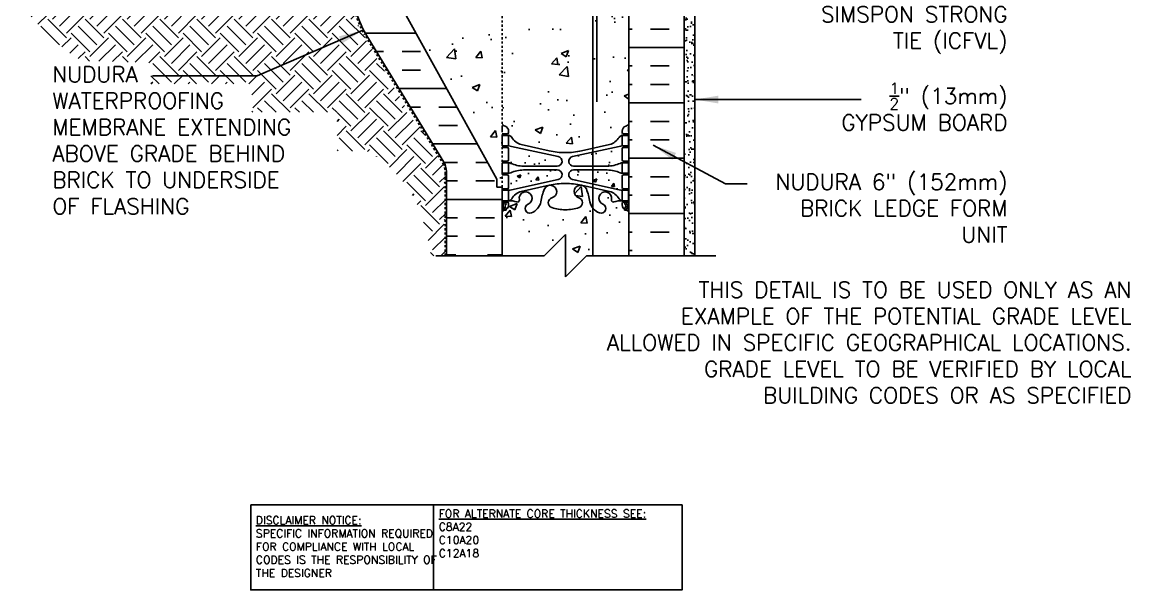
# Model space of a CAD drawing. Header units: inches. Extents: x 25.8 to 78.5, y -14.6 to 56.3.
# Drawn here: x 25.9 to 78.5, y -14.6 to 12.3 of the extents above; entities that cross this region are included whole.
import ezdxf

# ---------------------------------------------------------------- set-up
doc = ezdxf.new("R2010")
doc.units = ezdxf.units.IN
doc.header["$LTSCALE"] = 0.5
doc.header["$MEASUREMENT"] = 0
doc.linetypes.add('DASHEDX2', pattern=[1.5, 1, -0.5])
doc.linetypes.add('HIDDEN2', pattern=[0.1875, 0.125, -0.0625])
for name, color, linetype in [('HATCH', 12, 'Continuous'), ('Hidden2', 12, 'HIDDEN2'), ('line25', 2, 'Continuous'), ('LINE3', 3, 'Continuous'), ('LINE50', 5, 'Continuous'), ('LINE9', 9, 'Continuous'), ('TEXT', 4, 'Continuous'), ('Web_Edge', 9, 'Continuous')]:
    doc.layers.add(name, color=color, linetype=linetype)
doc.styles.add('DIM', font='romans.shx', dxfattribs={"width": 0.7})
doc.styles.add('ROMANS', font='romans.shx', dxfattribs={"height": 1.125})
doc.styles.get("Standard").update_dxf_attribs({"font": 'romans.shx', "height": 1.125})
doc.dimstyles.new('ext_12', dxfattribs={"dimscale": 12, "dimtxt": 0.09375, "dimasz": 0.09375, "dimexe": 0.09375, "dimexo": 0.0625, "dimgap": 0.0625, "dimtad": 1, "dimdec": 1, "dimzin": 3, "dimdsep": 46, "dimlunit": 4, "dimtxsty": 'DIM', "dimcen": 0.09, "dimdle": 0.09375, "dimclrt": 4, "dimadec": 0, "dimazin": 0, "dimtfac": 1, "dimtdec": 1, "dimtmove": 2, "dimatfit": 3, "dimfxl": 1, "dimfrac": 2, "dimtolj": 1, "dimtzin": 0, "dimarcsym": 0})

msp = doc.modelspace()

# ---------------------------------------------------------------- hatches: boundary and pattern name
at = {"layer": 'HATCH'}
h = msp.add_hatch(dxfattribs=at)
h.set_pattern_fill('AR-CONC', color=256, scale=0.5)
h.paths.add_polyline_path([(50.302, 55.254), (48.676, 55.254), (48.676, 53.165, 0.064398), (48.786, 53.099), (48.876, 53.099), (48.876, 53.057, -0.249069), (48.986, 52.85), (48.986, 52.783, -0.414214), (48.924, 52.72), (48.876, 52.72), (48.876, 52.65), (48.981, 52.65, 0.10046), (49.375, 52.707, -0.601435), (49.494, 52.603, 2.182095), (49.904, 52.816, -1), (50.068, 53.224, -0.093893), (50.302, 53.075)])
h.paths.add_polyline_path([(51.676, 54.254), (51.676, 55.254), (51.676, 56.254), (50.676, 55.254), (50.302, 55.254), (50.302, 53.075, -0.147111), (50.516, 52.703, 0.053157), (50.682, 52.089, 0.223253), (50.882, 51.924), (50.902, 51.92, 0.955472), (51.04, 52.514, -0.735593), (51.027, 52.972, -0.082755), (51.676, 53.08)])
h.paths.add_polyline_path([(51.145, 52.22, -1), (50.77, 52.22, -1)], flags=16)
h.paths.add_polyline_path([(54.676, 55.254), (52.676, 55.254), (51.676, 54.254), (51.676, 53.08, -0.082755), (52.325, 52.972, -0.735593), (52.312, 52.514, 0.955472), (52.45, 51.92), (52.47, 51.924, 0.223253), (52.67, 52.089, 0.053157), (52.836, 52.703, -0.24438), (53.284, 53.224, -1), (53.448, 52.816, 2.182095), (53.858, 52.603, -0.601435), (53.977, 52.707, 0.10046), (54.371, 52.65), (54.476, 52.65), (54.476, 52.72), (54.428, 52.72, -0.414214), (54.366, 52.783), (54.366, 52.85, -0.249069), (54.476, 53.057), (54.476, 53.099), (54.566, 53.099, 0.064398), (54.676, 53.165)])
h.paths.add_polyline_path([(50.302, 50.149), (49.586, 49.991, 0.196323), (49.137, 49.645, -0.188973), (48.981, 49.55), (48.876, 49.55), (48.876, 49.48), (48.924, 49.48, -0.414214), (48.986, 49.418), (48.986, 49.35, -0.317837), (48.819, 49.115, 0.082415), (48.676, 49.036), (48.676, 43.473, 0.082415), (48.819, 43.394, -0.317837), (48.986, 43.158), (48.986, 43.09, -0.414214), (48.924, 43.028), (48.876, 43.028), (48.876, 42.958), (48.981, 42.958, -0.188973), (49.137, 42.863, 0.196323), (49.586, 42.517), (49.855, 42.458), (50.302, 42.458)])
h.paths.add_polyline_path([(51.676, 50.371, 0.057795), (50.908, 50.282), (50.302, 50.149), (50.302, 42.458), (50.302, 42.36), (50.908, 42.226, 0.057795), (51.676, 42.137)])
h.paths.add_polyline_path([(54.676, 49.036, 0.082415), (54.533, 49.115, -0.317837), (54.366, 49.35), (54.366, 49.418, -0.414214), (54.428, 49.48), (54.476, 49.48), (54.476, 49.55), (54.371, 49.55, -0.188973), (54.215, 49.645, 0.196323), (53.766, 49.991), (52.444, 50.282, 0.057795), (51.676, 50.371), (51.676, 42.137, 0.057795), (52.444, 42.226), (53.766, 42.517, 0.196323), (54.215, 42.863, -0.188973), (54.371, 42.958), (54.476, 42.958), (54.476, 43.028), (54.428, 43.028, -0.414214), (54.366, 43.09), (54.366, 43.158, -0.317837), (54.533, 43.394, 0.082415), (54.676, 43.473)])
h.paths.add_polyline_path([(50.302, 32.149), (49.586, 31.991, 0.196323), (49.137, 31.645, -0.188973), (48.981, 31.55), (48.876, 31.55), (48.876, 31.48), (48.924, 31.48, -0.414214), (48.986, 31.418), (48.986, 31.35, -0.317837), (48.819, 31.115, 0.082415), (48.676, 31.036), (48.676, 25.473, 0.082415), (48.819, 25.394, -0.317837), (48.986, 25.158), (48.986, 25.09, -0.414214), (48.924, 25.028), (48.876, 25.028), (48.876, 24.958), (48.981, 24.958, -0.188973), (49.137, 24.863, 0.196323), (49.586, 24.517), (50.302, 24.36)])
h.paths.add_polyline_path([(52.978, 32.165), (52.444, 32.282, 0.057795), (51.676, 32.371, 0.057795), (50.908, 32.282), (50.302, 32.149), (50.302, 24.36), (50.908, 24.226, 0.057795), (51.676, 24.137, 0.057795), (52.444, 24.226), (52.978, 24.344), (52.978, 25.129), (51.801, 25.129), (51.301, 25.629), (51.301, 26.754), (51.801, 27.254), (52.978, 27.254)])
h.paths.add_polyline_path([(54.676, 31.036, 0.082415), (54.533, 31.115, -0.317837), (54.366, 31.35), (54.366, 31.418, -0.414214), (54.428, 31.48), (54.476, 31.48), (54.476, 31.55), (54.371, 31.55, -0.188973), (54.215, 31.645, 0.196323), (53.766, 31.991), (52.978, 32.165), (52.978, 27.254), (54.676, 27.254)])
h.paths.add_polyline_path([(54.215, 24.863, -0.188973), (54.371, 24.958), (54.476, 24.958), (54.476, 25.028), (54.428, 25.028, -0.414214), (54.366, 25.09), (54.366, 25.129), (52.978, 25.129), (52.978, 24.344), (53.766, 24.517, 0.196323)])
h.paths.add_polyline_path([(52.978, 14.165), (52.444, 14.282, 0.057795), (51.676, 14.371, 0.057795), (50.908, 14.282), (49.586, 13.991, 0.196323), (49.137, 13.645, -0.188973), (48.981, 13.55), (48.876, 13.55), (48.876, 13.48), (48.924, 13.48, -0.414214), (48.986, 13.418), (48.986, 13.35, -0.317837), (48.819, 13.115, 0.082415), (48.676, 13.036), (48.676, 7.473, 0.082415), (48.819, 7.394, -0.317837), (48.986, 7.158), (48.986, 7.09, -0.414214), (48.924, 7.028), (48.876, 7.028), (48.876, 6.958), (48.981, 6.958, -0.188973), (49.137, 6.863, 0.196323), (49.586, 6.517), (50.908, 6.226, 0.057795), (51.676, 6.137, 0.057795), (52.444, 6.226), (52.978, 6.344)])
h.paths.add_polyline_path([(54.676, 13.036, 0.082415), (54.533, 13.115, -0.317837), (54.366, 13.35), (54.366, 13.418, -0.414214), (54.428, 13.48), (54.476, 13.48), (54.476, 13.55), (54.371, 13.55, -0.188973), (54.215, 13.645, 0.196323), (53.766, 13.991), (52.978, 14.165), (52.978, 6.344), (53.766, 6.517, 0.196323), (54.215, 6.863, -0.188973), (54.371, 6.958), (54.476, 6.958), (54.476, 7.028), (54.428, 7.028, -0.414214), (54.366, 7.09), (54.366, 7.158, -0.317837), (54.533, 7.394, 0.082415), (54.676, 7.473)])
h = msp.add_hatch(dxfattribs=at)
h.set_pattern_fill('EARTH', color=256, scale=5, angle=45, style=0)
h.set_pattern_definition([(45, (-40.9067, 50.6942), (1e-16, 1.767767), [1.25, -1.25]), (45, (-41.2382, 51.0257), (1e-16, 1.767767), [1.25, -1.25]), (45, (-41.5696, 51.3572), (1e-16, 1.767767), [1.25, -1.25]), (135, (-41.5696, 51.5781), (-1.767767, 2e-16), [1.25, -1.25]), (135, (-41.2382, 51.9096), (-1.767767, 2e-16), [1.25, -1.25]), (135, (-40.9067, 52.241), (-1.767767, 2e-16), [1.25, -1.25])])
edge = h.paths.add_edge_path()
edge.add_line((36.823, 9.404), (36.823, 8.056))
edge.add_line((36.823, 8.056), (40.866, 8.056))
edge.add_line((40.866, 8.056), (40.866, 6.231))
edge.add_line((40.866, 6.231), (42.373, 6.182))
edge.add_line((42.373, 6.182), (42.448, 6.133))
edge.add_line((42.448, 6.133), (42.523, 6.083))
edge.add_line((42.523, 6.083), (42.598, 6.032))
edge.add_line((42.598, 6.032), (42.671, 5.981))
edge.add_line((42.671, 5.981), (42.744, 5.929))
edge.add_line((42.744, 5.929), (42.816, 5.876))
edge.add_line((42.816, 5.876), (42.887, 5.823))
edge.add_line((42.887, 5.823), (42.957, 5.769))
edge.add_line((42.957, 5.769), (43.026, 5.714))
edge.add_line((43.026, 5.714), (43.094, 5.659))
edge.add_line((43.094, 5.659), (43.162, 5.603))
edge.add_line((43.162, 5.603), (43.228, 5.546))
edge.add_line((43.228, 5.546), (43.294, 5.488))
edge.add_line((43.294, 5.488), (43.359, 5.43))
edge.add_line((43.359, 5.43), (43.422, 5.371))
edge.add_line((43.422, 5.371), (43.485, 5.311))
edge.add_line((43.485, 5.311), (43.547, 5.251))
edge.add_line((43.547, 5.251), (43.608, 5.19))
edge.add_line((43.608, 5.19), (43.668, 5.128))
edge.add_line((43.668, 5.128), (43.727, 5.065))
edge.add_line((43.727, 5.065), (43.784, 5.001))
edge.add_line((43.784, 5.001), (43.841, 4.937))
edge.add_line((43.841, 4.937), (43.897, 4.872))
edge.add_line((43.897, 4.872), (43.952, 4.806))
edge.add_line((43.952, 4.806), (44.005, 4.739))
edge.add_line((44.005, 4.739), (44.058, 4.672))
edge.add_line((44.058, 4.672), (44.109, 4.603))
edge.add_line((44.109, 4.603), (44.16, 4.534))
edge.add_line((44.16, 4.534), (44.209, 4.464))
edge.add_line((44.209, 4.464), (44.257, 4.394))
edge.add_line((44.257, 4.394), (44.304, 4.322))
edge.add_line((44.304, 4.322), (44.35, 4.25))
edge.add_line((44.35, 4.25), (44.395, 4.176))
edge.add_line((44.395, 4.176), (44.438, 4.102))
edge.add_line((44.438, 4.102), (44.48, 4.027))
edge.add_line((44.48, 4.027), (44.521, 3.951))
edge.add_line((44.521, 3.951), (44.561, 3.874))
edge.add_line((44.561, 3.874), (44.6, 3.796))
edge.add_line((44.6, 3.796), (44.637, 3.718))
edge.add_line((44.637, 3.718), (44.674, 3.638))
edge.add_line((44.674, 3.638), (44.708, 3.558))
edge.add_line((44.708, 3.558), (44.742, 3.477))
edge.add_line((44.742, 3.477), (44.775, 3.394))
edge.add_line((44.775, 3.394), (44.806, 3.311))
edge.add_line((44.806, 3.311), (44.836, 3.228))
edge.add_line((44.836, 3.228), (44.865, 3.143))
edge.add_line((44.865, 3.143), (44.893, 3.058))
edge.add_line((44.893, 3.058), (44.921, 2.972))
edge.add_line((44.921, 2.972), (44.947, 2.885))
edge.add_line((44.947, 2.885), (44.972, 2.798))
edge.add_line((44.972, 2.798), (44.997, 2.71))
edge.add_line((44.997, 2.71), (45.021, 2.622))
edge.add_line((45.021, 2.622), (45.044, 2.533))
edge.add_line((45.044, 2.533), (45.066, 2.444))
edge.add_line((45.066, 2.444), (45.088, 2.354))
edge.add_line((45.088, 2.354), (45.109, 2.264))
edge.add_line((45.109, 2.264), (45.13, 2.173))
edge.add_line((45.13, 2.173), (45.15, 2.082))
edge.add_line((45.15, 2.082), (45.17, 1.991))
edge.add_line((45.17, 1.991), (45.19, 1.9))
edge.add_line((45.19, 1.9), (45.209, 1.808))
edge.add_line((45.209, 1.808), (45.227, 1.716))
edge.add_line((45.227, 1.716), (45.246, 1.624))
edge.add_line((45.246, 1.624), (45.264, 1.531))
edge.add_line((45.264, 1.531), (45.283, 1.439))
edge.add_line((45.283, 1.439), (45.301, 1.347))
edge.add_line((45.301, 1.347), (45.319, 1.254))
edge.add_line((45.319, 1.254), (45.991, 1.254))
edge.add_line((45.991, 1.254), (45.991, 5.137))
edge.add_arc((45.039, 5.154), 0.952, 358.9548, 381.9741)
edge.add_line((45.922, 5.51), (44.654, 7.596))
edge.add_line((44.654, 7.596), (44.511, 7.596))
edge.add_line((44.511, 7.596), (42.113, 11.69))
edge.add_arc((46.551, 14.254), 5.125, 180, 210.0158, ccw=False)
edge.add_line((41.426, 14.254), (41.426, 19.654))
edge.add_line((41.426, 19.654), (41.176, 19.654))
edge.add_line((41.176, 19.654), (41.176, 20.432))
edge.add_line((41.176, 20.432), (25.943, 20.166))
edge.add_line((25.943, 20.166), (26.132, 12.839))
edge.add_line((26.132, 12.839), (26.195, 12.77))
edge.add_line((26.195, 12.77), (26.257, 12.701))
edge.add_line((26.257, 12.701), (26.32, 12.632))
edge.add_line((26.32, 12.632), (26.382, 12.563))
edge.add_line((26.382, 12.563), (26.445, 12.494))
edge.add_line((26.445, 12.494), (26.508, 12.425))
edge.add_line((26.508, 12.425), (26.571, 12.357))
edge.add_line((26.571, 12.357), (26.634, 12.289))
edge.add_line((26.634, 12.289), (26.697, 12.221))
edge.add_line((26.697, 12.221), (26.76, 12.154))
edge.add_line((26.76, 12.154), (26.824, 12.087))
edge.add_line((26.824, 12.087), (26.887, 12.021))
edge.add_line((26.887, 12.021), (26.951, 11.954))
edge.add_line((26.951, 11.954), (27.016, 11.889))
edge.add_line((27.016, 11.889), (27.08, 11.824))
edge.add_line((27.08, 11.824), (27.145, 11.759))
edge.add_line((27.145, 11.759), (27.21, 11.695))
edge.add_line((27.21, 11.695), (27.276, 11.632))
edge.add_line((27.276, 11.632), (27.342, 11.569))
edge.add_line((27.342, 11.569), (27.408, 11.507))
edge.add_line((27.408, 11.507), (27.475, 11.446))
edge.add_line((27.475, 11.446), (27.542, 11.386))
edge.add_line((27.542, 11.386), (27.609, 11.326))
edge.add_line((27.609, 11.326), (27.677, 11.267))
edge.add_line((27.677, 11.267), (27.745, 11.209))
edge.add_line((27.745, 11.209), (27.814, 11.152))
edge.add_line((27.814, 11.152), (27.883, 11.096))
edge.add_line((27.883, 11.096), (27.953, 11.041))
edge.add_line((27.953, 11.041), (28.024, 10.987))
edge.add_line((28.024, 10.987), (28.095, 10.934))
edge.add_line((28.095, 10.934), (28.166, 10.882))
edge.add_line((28.166, 10.882), (28.238, 10.83))
edge.add_line((28.238, 10.83), (28.31, 10.78))
edge.add_line((28.31, 10.78), (28.383, 10.73))
edge.add_line((28.383, 10.73), (28.456, 10.682))
edge.add_line((28.456, 10.682), (28.53, 10.634))
edge.add_line((28.53, 10.634), (28.604, 10.587))
edge.add_line((28.604, 10.587), (28.679, 10.541))
edge.add_line((28.679, 10.541), (28.754, 10.496))
edge.add_line((28.754, 10.496), (28.762, 10.491))
edge.add_line((28.762, 10.491), (32.045, 10.399))
edge.add_line((32.045, 10.399), (32.045, 9.404))
edge.add_line((32.045, 9.404), (36.823, 9.404))
h = msp.add_hatch(dxfattribs=at)
h.set_pattern_fill('INSUL', color=256, scale=7, style=0)
h.set_pattern_definition([(180, (2980.8376, -395.7554), (0, 2.625), []), (180, (2980.8376, -394.8804), (0, 2.625), [0.875, -0.875]), (180, (2980.8376, -394.0054), (0, 2.625), [0.875, -0.875])])
h.paths.add_polyline_path([(57.301, 1.254), (56.863, 1.254), (56.863, 1.754), (55.363, 1.754), (55.363, 1.254), (54.676, 1.254), (54.676, 19.254), (55.363, 19.254), (55.363, 19.754), (56.863, 19.754), (56.863, 19.254), (57.301, 19.254)])
h = msp.add_hatch(dxfattribs=at)
h.set_pattern_fill('INSUL', color=256, scale=7, style=0)
h.set_pattern_definition([(0, (-2953.8148, -421.328), (0, 2.625), []), (0, (-2953.8148, -420.453), (0, 2.625), [0.875, -0.875]), (0, (-2953.8148, -419.578), (0, 2.625), [0.875, -0.875])])
h.paths.add_polyline_path([(43.251, 14.254, -0.079579), (42.251, 17.504), (42.251, 19.254), (41.551, 19.254), (41.551, 14.254, 0.131652), (42.221, 11.754), (45.959, 5.604, -0.10438), (46.051, 5.129), (46.051, 1.254), (46.488, 1.254), (46.488, 1.754), (47.988, 1.754), (47.988, 1.254), (48.676, 1.254), (48.676, 4.504), (48.426, 4.504), (48.426, 4.879)])
h = msp.add_hatch(dxfattribs=at)
h.set_pattern_fill('AR-CONC', color=256, scale=0.5, style=0)
h.paths.add_polyline_path([(48.426, 4.879), (48.426, 4.504), (48.676, 4.504), (48.676, 17.755), (44.764, 18.454, 0.119457), (44.051, 18.407), (44.051, 17.754, -1), (43.551, 17.754), (43.551, 19.254), (42.251, 19.254), (42.251, 17.504, 0.079579), (43.251, 14.254)])
h.paths.add_polyline_path([(48.676, 19.254), (47.988, 19.254), (47.988, 18.754), (46.488, 18.754), (46.488, 19.254), (46.051, 19.254), (44.051, 19.254), (44.051, 18.407, -0.121925), (44.778, 18.451), (48.676, 17.755)], flags=17)
h = msp.add_hatch(dxfattribs=at)
h.set_pattern_fill('AR-SAND', color=256, scale=0.25, style=0)
h.paths.add_polyline_path([(57.801, 18.754), (57.301, 18.754), (57.301, 1.254), (57.801, 1.254)])
h = msp.add_hatch(dxfattribs=at)
h.set_pattern_fill('AR-CONC', color=256, scale=0.25, style=0)
h.paths.add_polyline_path([(54.366, 6.325, -0.414214), (54.428, 6.388), (54.476, 6.388), (54.476, 6.458), (54.371, 6.458, 0.036537), (54.227, 6.434), (52.978, 6.162), (52.978, 5.498), (53.661, 5.498, 0.097844), (54.267, 5.63, -0.124673), (54.371, 5.658), (54.476, 5.658), (54.476, 5.728), (54.428, 5.728, -0.414214), (54.366, 5.79)])
h.paths.add_polyline_path([(54.428, 5.088), (54.476, 5.088), (54.476, 5.158), (54.371, 5.158, -0.124673), (54.267, 5.186, 0.097844), (53.661, 5.318), (52.978, 5.318), (52.978, 4.654), (54.227, 4.382, 0.036537), (54.371, 4.358), (54.476, 4.358), (54.476, 4.428), (54.428, 4.428, -0.414214), (54.366, 4.49), (54.366, 5.025, -0.414214)])
h.paths.add_polyline_path([(52.978, 5.318), (52.065, 5.318, 0.897292), (52.016, 4.863), (52.978, 4.654)])
h.paths.add_polyline_path([(52.978, 6.162), (52.016, 5.953, 0.897292), (52.065, 5.498), (52.978, 5.498)])
h.paths.add_polyline_path([(51.336, 5.953), (49.125, 6.434, 0.036537), (48.981, 6.458), (48.876, 6.458), (48.876, 6.388), (48.924, 6.388, -0.414214), (48.986, 6.325), (48.986, 5.79, -0.414214), (48.924, 5.728), (48.876, 5.728), (48.876, 5.658), (48.981, 5.658, -0.124673), (49.085, 5.63, 0.097844), (49.691, 5.498), (51.287, 5.498, 0.897292)])
h.paths.add_polyline_path([(51.287, 5.318), (49.691, 5.318, 0.097844), (49.085, 5.186, -0.124673), (48.981, 5.158), (48.876, 5.158), (48.876, 5.088), (48.924, 5.088, -0.414214), (48.986, 5.025), (48.986, 4.49, -0.414214), (48.924, 4.428), (48.876, 4.428), (48.876, 4.358), (48.981, 4.358, 0.036537), (49.125, 4.382), (51.336, 4.863, 0.897292)])
h = msp.add_hatch(dxfattribs=at)
h.set_pattern_fill('AR-CONC', color=256, scale=0.5, style=0)
h.paths.add_polyline_path([(52.978, 3.512, -0.110434), (52.836, 3.805, 0.053157), (52.67, 4.419, 0.223253), (52.47, 4.584), (52.45, 4.588, 0.955472), (52.312, 3.995, -0.735593), (52.325, 3.537, -0.082755), (51.676, 3.429, -0.082755), (51.027, 3.537, -0.735593), (51.04, 3.995, 0.955472), (50.902, 4.588), (50.882, 4.584, 0.223253), (50.682, 4.419, 0.053157), (50.516, 3.805, -0.24438), (50.068, 3.284, -1), (49.904, 3.693, 2.182095), (49.494, 3.906, -0.601435), (49.375, 3.801, 0.10046), (48.981, 3.858), (48.876, 3.858), (48.876, 3.788), (48.924, 3.788, -0.414214), (48.986, 3.725), (48.986, 3.658, -0.249069), (48.876, 3.451), (48.876, 3.409), (48.786, 3.409, 0.064398), (48.676, 3.343), (48.676, 1.254), (50.676, 1.254), (51.676, 2.254), (51.676, 1.254), (51.676, 0.254), (52.676, 1.254), (52.978, 1.254)])
h.paths.add_polyline_path([(54.676, 3.343, 0.064398), (54.566, 3.409), (54.476, 3.409), (54.476, 3.451, -0.249069), (54.366, 3.658), (54.366, 3.725, -0.414214), (54.428, 3.788), (54.476, 3.788), (54.476, 3.858), (54.371, 3.858, 0.10046), (53.977, 3.801, -0.601435), (53.858, 3.906, 2.182095), (53.448, 3.693, -1), (53.284, 3.284, -0.130426), (52.978, 3.512), (52.978, 1.254), (54.676, 1.254)])

# ---------------------------------------------------------------- linework, layer by layer
at = {"layer": 'Hidden2'}
msp.add_line((48.676, 4.504), (48.676, 19.254), dxfattribs=at)
at = {"layer": 'line25'}
for p, q in [((48.426, 4.879), (43.251, 14.254)), ((54.676, 1.254), (54.676, 13.629)), ((48.426, 4.504), (48.426, 4.879)), ((48.676, 4.504), (48.426, 4.504)), ((48.676, 1.254), (48.676, 4.504))]:
    msp.add_line(p, q, dxfattribs=at)
at = {"layer": 'LINE3'}
for p, q in [((52.978, 25.129), (52.978, 1.254)), ((53.163, 15.55), (53.163, 8.55))]:
    msp.add_line(p, q, dxfattribs=at)
at = {"layer": 'LINE50'}
msp.add_line((57.301, 1.254), (57.301, 19.254), dxfattribs=at)
msp.add_lwpolyline([(46.051, 1.254), (46.051, 5.129, 0.10438), (45.959, 5.604), (42.221, 11.754, -0.131652), (41.551, 14.254), (41.551, 19.254), (42.251, 19.254)], format="xyb", dxfattribs=at)
at = {"layer": 'LINE9'}
for p, q in [((57.801, 1.254), (57.801, 18.754)), ((51.676, 2.254), (50.676, 1.254)), ((51.676, 1.254), (51.676, 2.254)), ((45.543, 1.254), (50.676, 1.254)), ((51.676, 1.254), (51.676, 0.254)), ((51.676, 0.254), (52.676, 1.254)), ((52.676, 1.254), (58.801, 1.254))]:
    msp.add_line(p, q, dxfattribs=at)
at = {"layer": 'LINE9', "linetype": 'DASHEDX2', "ltscale": 0.1}
msp.add_lwpolyline([(45.988, 1.254), (45.988, 5.13, 0.103464), (45.903, 5.576), (42.167, 11.722, -0.131688), (41.488, 14.254), (41.488, 19.317), (45.988, 19.317)], format="xyb", dxfattribs=at)
at = {"layer": 'TEXT'}
msp.add_lwpolyline([(36.77, -10.557), (45.425, -10.557), (45.425, -14.582), (36.77, -14.582)], close=True, dxfattribs=at)
msp.add_lwpolyline([(45.425, -10.557), (57.199, -10.557), (57.199, -14.582), (45.425, -14.582)], dxfattribs=at)
at = {"layer": 'Web_Edge'}
for p, q in [((48.676, 7.028), (48.924, 7.028)), ((48.686, 7.148), (48.686, 7.334)), ((48.786, 6.958), (48.786, 7.028)), ((48.876, 6.958), (48.876, 7.028)), ((48.986, 7.158), (48.986, 7.09)), ((54.366, 7.158), (54.366, 7.09)), ((54.676, 7.028), (54.428, 7.028)), ((54.476, 6.958), (54.476, 7.028)), ((54.566, 6.958), (54.566, 7.028)), ((54.666, 7.148), (54.666, 7.334)), ((48.676, 6.388), (48.924, 6.388)), ((48.786, 6.388), (48.786, 6.458)), ((48.876, 6.388), (48.876, 6.458)), ((48.986, 5.79), (48.986, 6.325)), ((49.125, 6.434), (51.336, 5.953)), ((49.586, 6.517), (50.908, 6.226)), ((54.227, 6.434), (52.016, 5.953)), ((53.766, 6.517), (52.444, 6.226)), ((54.366, 5.79), (54.366, 6.325)), ((54.676, 6.388), (54.428, 6.388)), ((54.476, 6.388), (54.476, 6.458)), ((54.566, 6.388), (54.566, 6.458)), ((48.676, 5.728), (48.924, 5.728)), ((48.786, 5.658), (48.786, 5.728)), ((48.876, 5.658), (48.876, 5.728)), ((49.691, 5.498), (51.287, 5.498)), ((49.691, 5.318), (51.287, 5.318)), ((53.661, 5.498), (52.065, 5.498)), ((53.661, 5.318), (52.065, 5.318)), ((54.676, 5.728), (54.428, 5.728)), ((54.476, 5.658), (54.476, 5.728)), ((54.566, 5.658), (54.566, 5.728)), ((48.676, 5.088), (48.924, 5.088)), ((48.786, 5.088), (48.786, 5.158)), ((48.876, 5.088), (48.876, 5.158)), ((48.986, 4.49), (48.986, 5.025)), ((49.125, 4.382), (51.336, 4.863)), ((54.227, 4.382), (52.016, 4.863)), ((54.366, 4.49), (54.366, 5.025)), ((54.676, 5.088), (54.428, 5.088)), ((54.476, 5.088), (54.476, 5.158)), ((54.566, 5.088), (54.566, 5.158)), ((48.676, 4.428), (48.924, 4.428)), ((48.786, 4.358), (48.786, 4.428)), ((48.876, 4.358), (48.876, 4.428)), ((49.586, 4.299), (50.908, 4.59)), ((53.766, 4.299), (52.444, 4.59)), ((54.676, 4.428), (54.428, 4.428)), ((54.476, 4.358), (54.476, 4.428)), ((54.566, 4.358), (54.566, 4.428)), ((48.676, 3.788), (48.924, 3.788)), ((48.676, 3.688), (48.718, 3.688)), ((48.786, 3.788), (48.786, 3.858)), ((48.876, 3.788), (48.876, 3.858)), ((48.986, 3.658), (48.986, 3.725)), ((54.366, 3.658), (54.366, 3.725)), ((54.676, 3.788), (54.428, 3.788)), ((54.476, 3.788), (54.476, 3.858)), ((54.566, 3.788), (54.566, 3.858)), ((54.676, 3.688), (54.634, 3.688)), ((48.786, 3.409), (48.876, 3.409)), ((48.876, 3.409), (48.876, 3.451)), ((54.476, 3.409), (54.476, 3.451)), ((54.566, 3.409), (54.476, 3.409))]:
    msp.add_line(p, q, dxfattribs=at)
for points in [[(48.681, 6.958), (48.981, 6.958), (48.981, 6.458), (48.681, 6.458)], [(54.671, 6.958), (54.371, 6.958), (54.371, 6.458), (54.671, 6.458)], [(48.681, 5.658), (48.981, 5.658), (48.981, 5.158), (48.681, 5.158)], [(54.671, 5.658), (54.371, 5.658), (54.371, 5.158), (54.671, 5.158)], [(48.681, 4.358), (48.981, 4.358), (48.981, 3.858), (48.681, 3.858)], [(54.671, 4.358), (54.371, 4.358), (54.371, 3.858), (54.671, 3.858)]]:
    msp.add_lwpolyline(points, close=True, dxfattribs=at)
for centre, radius, start, end in [((48.986, 7.865), 0.5, 231.6833, 250.5288), ((48.736, 7.158), 0.25, 0, 70.5288), ((54.616, 7.158), 0.25, 109.4712, 180), ((54.366, 7.865), 0.5, 289.4712, 308.3167), ((48.986, 7.865), 0.6, 238.8907, 238.927), ((48.666, 7.334), 0.02, 360, 58.927), ((48.666, 7.148), 0.02, 299.988, 360), ((48.924, 7.09), 0.0625, 270, 0), ((48.938, 6.712), 0.25, 37.2777, 80.0823), ((49.785, 7.24), 0.75, 210.155, 254.5838), ((53.567, 7.24), 0.75, 285.4162, 329.845), ((54.414, 6.712), 0.25, 99.9177, 142.7223), ((54.428, 7.09), 0.0625, 180, 270), ((54.686, 7.334), 0.02, 121.073, 180), ((54.686, 7.148), 0.02, 180, 240.012), ((54.366, 7.865), 0.6, 301.073, 301.1093), ((48.924, 6.325), 0.0625, 0, 90), ((48.89, 5.462), 1, 76.4291, 84.7991), ((54.462, 5.462), 1, 95.2009, 103.5709), ((54.428, 6.325), 0.0625, 90, 180), ((48.924, 5.79), 0.0625, 270, 0), ((51.676, 9.493), 3.356, 256.7692, 270), ((51.287, 5.728), 0.23, 270, 77.6055), ((51.676, 9.493), 3.356, 270, 283.2308), ((52.065, 5.728), 0.23, 102.3945, 270), ((54.428, 5.79), 0.0625, 180, 270), ((48.977, 5.439), 0.219, 60.4937, 88.92), ((48.977, 5.439), 0.219, 60.4937, 88.92), ((49.721, 7.098), 1.6, 246.5673, 268.9203), ((49.721, 7.098), 1.6, 246.5673, 268.9203), ((49.721, 3.718), 1.6, 91.0797, 113.4327), ((51.287, 5.088), 0.23, 282.3945, 90), ((52.065, 5.088), 0.23, 90, 257.6055), ((53.631, 7.098), 1.6, 271.0797, 293.4327), ((53.631, 7.098), 1.6, 271.0797, 293.4327), ((53.631, 3.718), 1.6, 66.5673, 88.9203), ((54.375, 5.439), 0.219, 91.08, 119.5063), ((54.375, 5.439), 0.219, 91.08, 119.5063), ((48.924, 5.025), 0.0625, 0, 90), ((48.977, 5.377), 0.219, 271.08, 299.5063), ((54.375, 5.377), 0.219, 240.4937, 268.92), ((54.428, 5.025), 0.0625, 90, 180), ((48.924, 4.49), 0.0625, 270, 0), ((48.89, 5.354), 1, 275.2009, 283.5709), ((49.785, 3.576), 0.75, 105.4162, 149.845), ((49.791, 3.976), 0.305, 291.8037, 193.3205), ((53.479, 3.334), 3, 158.8016, 170.9727), ((50.958, 4.288), 0.305, 285.7253, 154.6218), ((51.676, 1.323), 3.356, 90, 103.2308), ((51.676, 1.323), 3.356, 76.7692, 90), ((52.394, 4.288), 0.305, 25.3782, 254.2747), ((49.873, 3.334), 3, 9.0273, 21.1984), ((53.561, 3.976), 0.305, 346.6795, 248.1963), ((53.567, 3.576), 0.75, 30.155, 74.5838), ((54.462, 5.354), 1, 256.4291, 264.7991), ((54.428, 4.49), 0.0625, 180, 270), ((48.718, 3.668), 0.02, 345.8459, 90), ((48.98, 3.603), 0.25, 137.5391, 219.8855), ((48.828, 3.742), 0.045, 317.5391, 137.5391), ((48.98, 3.603), 0.16, 137.5391, 219.9999), ((48.924, 3.725), 0.0625, 360, 90), ((48.938, 4.104), 0.25, 279.9177, 322.7223), ((49.037, 2.86), 1, 70.0933, 93.2121), ((49.407, 3.885), 0.09, 251.1349, 13.3205), ((49.986, 3.489), 0.22, 111.8037, 291.8037), ((49.791, 3.976), 0.745, 291.8037, 346.7348), ((51.105, 3.764), 0.24, 105.7253, 251.077), ((52.247, 3.764), 0.24, 288.923, 74.2747), ((53.561, 3.976), 0.745, 193.2652, 248.1963), ((53.366, 3.489), 0.22, 248.1963, 68.1963), ((53.945, 3.885), 0.09, 166.6795, 288.8651), ((54.315, 2.86), 1, 86.7879, 109.9067), ((54.414, 4.104), 0.25, 217.2777, 260.0823), ((54.428, 3.725), 0.0625, 90, 180), ((54.524, 3.742), 0.045, 42.4609, 222.4609), ((54.372, 3.603), 0.16, 320.0001, 42.4609), ((54.372, 3.603), 0.25, 320.1145, 42.4609), ((54.634, 3.668), 0.02, 90, 194.1541), ((48.986, 2.951), 0.6, 114.9252, 121.1093), ((48.986, 2.951), 0.5, 109.4712, 128.3167), ((48.725, 3.513), 0.02, 294.9252, 19.2084), ((48.822, 3.473), 0.045, 218.552, 40.8121), ((48.736, 3.658), 0.25, 289.4712, 360), ((51.676, 5.429), 2, 251.077, 270), ((51.676, 5.429), 2, 270, 288.923), ((54.616, 3.658), 0.25, 180, 250.5288), ((54.53, 3.473), 0.045, 139.1879, 321.448), ((54.366, 2.951), 0.5, 51.6833, 70.5288), ((54.627, 3.513), 0.02, 160.7916, 245.0748), ((54.366, 2.951), 0.6, 58.8907, 65.0748)]:
    msp.add_arc(centre, radius, start, end, dxfattribs=at)

# ---------------------------------------------------------------- texts
at = {"layer": 'TEXT', "char_height": 0.75, "style": 'ROMANS'}
for s, insert, width, attachment_point in [('SIMSPON STRONG TIE (ICFVL)', (72.622, 11.945), 10.60311, 6), ('NUDURA \\PWATERPROOFING MEMBRANE EXTENDING ABOVE GRADE BEHIND BRICK TO UNDERSIDE OF FLASHING', (27.372, 6.721), 13.13147, 4), ('\\A1;{\\H0.7x;\\S1/2;}" (13mm) GYPSUM BOARD', (72.622, 8.32), 8.93143, 6), ('NUDURA 6" (152mm) BRICK LEDGE FORM UNIT', (72.622, 3.503), 12.40296, 6), ('\\A1;THIS DETAIL IS TO BE USED ONLY AS AN EXAMPLE OF THE POTENTIAL GRADE LEVEL ALLOWED IN SPECIFIC GEOGRAPHICAL LOCATIONS. GRADE LEVEL TO BE VERIFIED BY LOCAL BUILDING CODES OR AS SPECIFIED', (78.492, -2.862), 27.16052, 6)]:
    msp.add_mtext(s, dxfattribs=dict(at, insert=insert, width=width, attachment_point=attachment_point))
at = {"layer": 'TEXT', "char_height": 0.375, "attachment_point": 4}
for s, insert, width in [('{\\LFOR ALTERNATE CORE THICKNESS SEE:\\P}C8A22\\PC10A20\\PC12A18', (45.676, -11.907), 15.5553), ('{\\LDISCLAIMER NOTICE:}\\PSPECIFIC INFORMATION REQUIRED FOR COMPLIANCE WITH LOCAL CODES IS THE RESPONSIBILITY OF THE DESIGNER', (37.014, -12.534), 9.3349)]:
    msp.add_mtext(s, dxfattribs=dict(at, insert=insert, width=width))

# ---------------------------------------------------------------- leaders
at = {"layer": 'TEXT'}
for points in [[(42.055, 11.928), (37.077, 9.774), (32.122, 9.774)], [(57.801, 8.654), (65.684, 8.654)], [(55.837, 6.492), (59.261, 4.652), (60.279, 4.652)]]:
    msp.add_leader(points, dimstyle='ext_12', override={"dimgap": 0.0625, "dimtad": 0}, dxfattribs=at)

doc.saveas('drawing.dxf')
